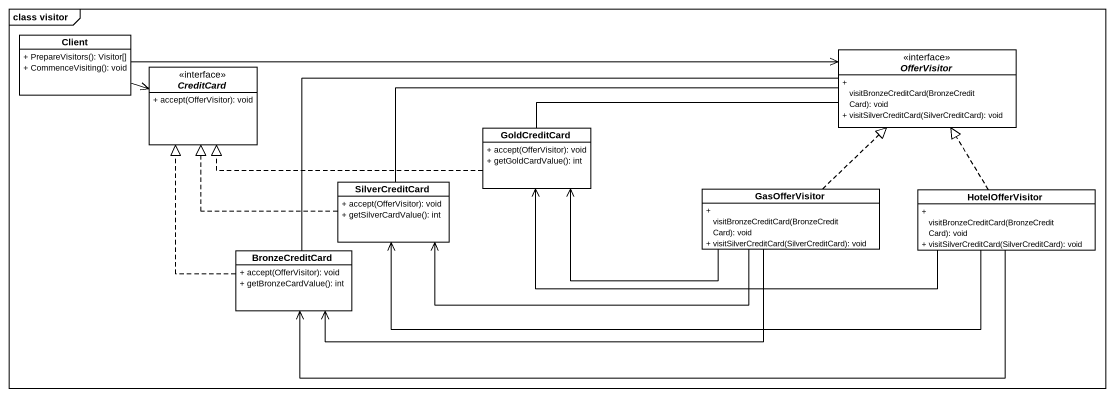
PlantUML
@startuml
mainframe class visitor
hide circle
hide empty members
skinparam classAttributeIconSize 0
class Client {
  + PrepareVisitors(): Visitor[]
  + CommenceVisiting(): void
}
interface OfferVisitor {
  + visitBronzeCreditCard(BronzeCreditCard): void
  + visitSilverCreditCard(SilverCreditCard): void
}
interface CreditCard {
  + accept(OfferVisitor): void
}
class GoldCreditCard {
  + accept(OfferVisitor): void
  + getGoldCardValue(): int
}
class SilverCreditCard {
  + accept(OfferVisitor): void
  + getSilverCardValue(): int
}
class GasOfferVisitor {
  + visitBronzeCreditCard(BronzeCreditCard): void
  + visitSilverCreditCard(SilverCreditCard): void
}
class HotelOfferVisitor {
  + visitBronzeCreditCard(BronzeCreditCard): void
  + visitSilverCreditCard(SilverCreditCard): void
}
class BronzeCreditCard {
  + accept(OfferVisitor): void
  + getBronzeCardValue(): int
}
Client -right-> OfferVisitor
Client -right-> CreditCard
GoldCreditCard -right- OfferVisitor
GoldCreditCard .left.|> CreditCard
SilverCreditCard -right- OfferVisitor
SilverCreditCard .left.|> CreditCard
GasOfferVisitor .up.|> OfferVisitor
GasOfferVisitor -left-> GoldCreditCard
GasOfferVisitor -left-> SilverCreditCard
GasOfferVisitor -left-> BronzeCreditCard
HotelOfferVisitor .up.|> OfferVisitor
HotelOfferVisitor -left-> GoldCreditCard
HotelOfferVisitor -left-> SilverCreditCard
HotelOfferVisitor -left-> BronzeCreditCard
BronzeCreditCard -right- OfferVisitor
BronzeCreditCard .up.|> CreditCard
@enduml
